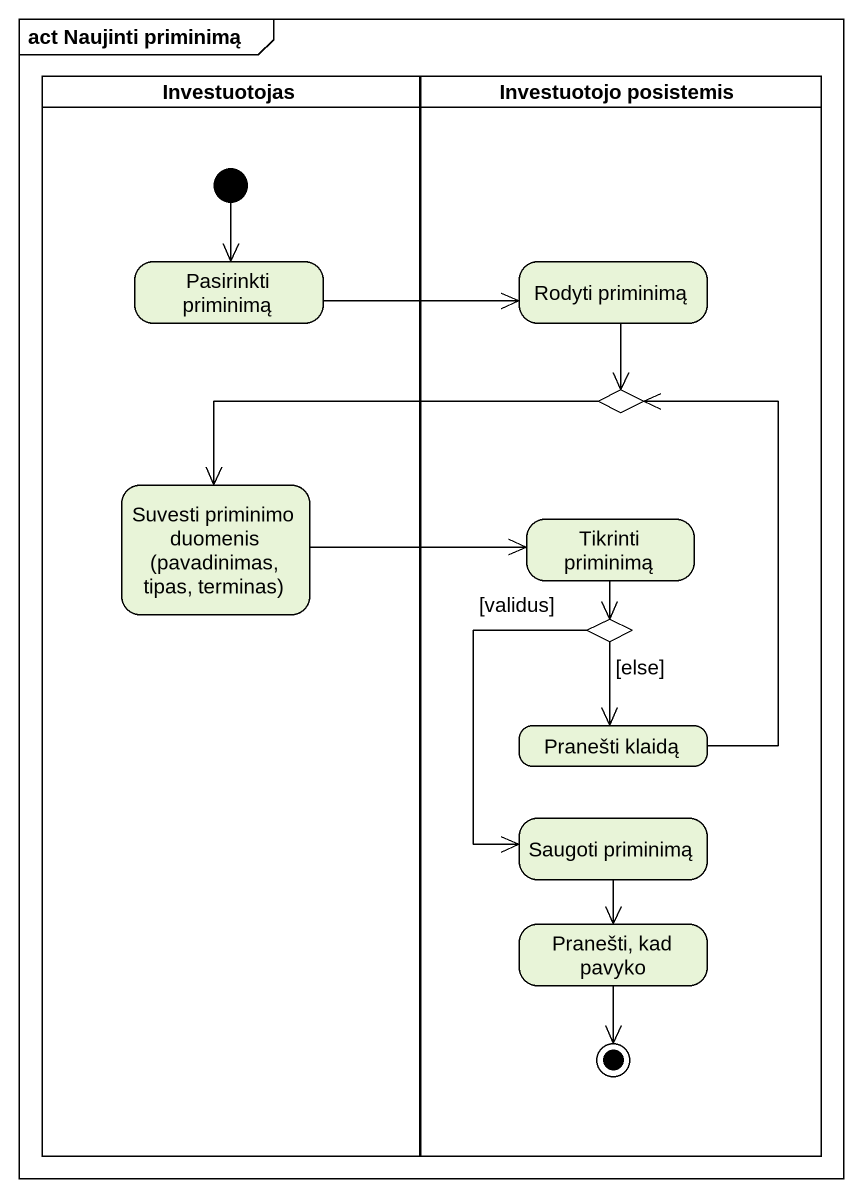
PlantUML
@startuml
mainframe act Naujinti priminimą
hide empty description
state Investuotojas <<partition>> {
  state "Pasirinkti priminimą" as Pasirinkti_priminimą
  state "Suvesti priminimo duomenis (pavadinimas, tipas, terminas)" as Suvesti_priminimo_duomenis
  [*] --> Pasirinkti_priminimą
}
state "Investuotojo posistemis" as Investuotojo_posistemis <<partition>> {
  state "Rodyti priminimą" as Rodyti_priminimą
  state choice1 <<choice>>
  state "Tikrinti priminimą" as Tikrinti_priminimą
  state choice2 <<choice>>
  state "Pranešti klaidą" as Pranešti_klaidą
  state "Saugoti priminimą" as Saugoti_priminimą
  state "Pranešti, kad pavyko" as Pranešti_kad_pavyko
  Pranešti_kad_pavyko --> [*]
}
Pasirinkti_priminimą -right-> Rodyti_priminimą
Rodyti_priminimą --> choice1
choice1 -left-> Suvesti_priminimo_duomenis
Suvesti_priminimo_duomenis -right-> Tikrinti_priminimą
Tikrinti_priminimą --> choice2
choice2 --> Pranešti_klaidą : [else]
choice2 --> Saugoti_priminimą : [validus]
Pranešti_klaidą -up-> choice1
Saugoti_priminimą --> Pranešti_kad_pavyko
@enduml
